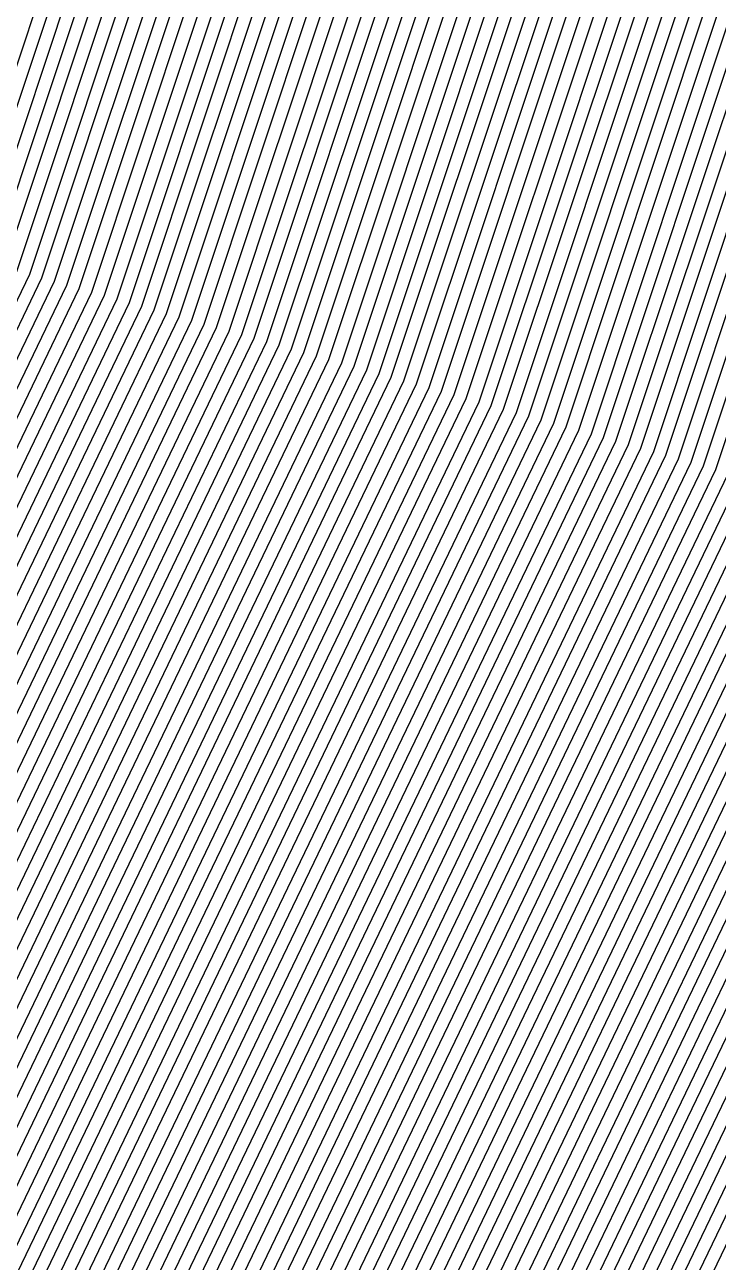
# Model space of a CAD drawing. Extents: x 7084 to 11035, y 13750 to 16729.
# Drawn here: x 8681.5 to 8718.4, y 15114.7 to 15180.6 of the extents above; entities that cross this region are included whole.
import ezdxf

# ---------------------------------------------------------------- set-up
doc = ezdxf.new("R2010")
doc.units = 0
doc.layers.add('Default', color=7, linetype='Continuous')

msp = doc.modelspace()

# ---------------------------------------------------------------- linework, layer by layer
at = {"layer": 'Default'}
for points in [[(8639.177, 15050.593), (8655.334, 15087.314), (8658.649, 15128.754), (8677.744, 15168.413), (8683.62, 15186.039), (8692.433, 15233.042), (8715.639, 15281.112), (8721.514, 15298.738), (8730.631, 15324.266), (8750.522, 15352.445), (8778.607, 15345.122), (8899.497, 15420.678), (8868.637, 15458.071), (8905.933, 15484.592), (8968.921, 15499.511), (9064.396, 15506.855), (9143.96, 15504.368), (9271.75, 15516.119), (9316.504, 15500.372), (9398.76, 15547.375), (9444.343, 15529.971), (9532.474, 15497.656), (9657.622, 15463.676)], [(8661.833, 15087.314), (8664.787, 15124.241), (8685.056, 15166.337), (8691.292, 15185.046), (8700.647, 15234.938), (8721.326, 15277.772), (8727.562, 15296.481), (8737.239, 15323.578), (8754.964, 15348.688), (8779.99, 15342.162), (8903.177, 15419.154), (8875.678, 15452.475), (8908.911, 15476.108), (8965.039, 15489.401), (9066.382, 15497.197), (9137.28, 15494.981), (9272.923, 15507.454), (9312.803, 15493.422), (9400.114, 15543.313), (9440.733, 15527.804), (9534.279, 15493.504), (9645.797, 15463.224)], [(8647.686, 15047.106), (8665.378, 15087.314), (8668.135, 15121.779), (8689.044, 15165.204), (8695.477, 15184.504), (8705.127, 15235.971), (8724.427, 15275.95), (8730.861, 15295.251), (8740.844, 15323.203), (8757.387, 15346.638), (8780.744, 15340.548), (8905.184, 15418.323), (8879.518, 15449.422), (8910.536, 15471.479), (8962.922, 15483.887), (9067.465, 15491.928), (9133.637, 15489.861), (9273.563, 15502.727), (9310.785, 15489.631), (9400.852, 15541.098), (9438.763, 15526.623), (9535.264, 15491.239), (9639.347, 15462.978)], [(8668.332, 15087.314), (8670.925, 15119.727), (8692.367, 15164.261), (8698.965, 15184.053), (8708.861, 15236.833), (8727.012, 15274.432), (8733.61, 15294.225), (8743.847, 15322.89), (8759.406, 15344.931), (8781.373, 15339.203), (8906.857, 15417.63), (8882.718, 15446.878), (8911.89, 15467.623), (8961.158, 15479.291), (9068.368, 15487.538), (9130.601, 15485.593), (9274.096, 15498.788), (9309.103, 15486.472), (9401.468, 15539.252), (9437.122, 15525.638), (9536.085, 15489.352), (9633.972, 15462.773)], [(8652.692, 15045.054), (8671.286, 15087.314), (8673.715, 15117.676), (8695.691, 15163.317), (8702.452, 15183.602), (8712.595, 15237.695), (8729.597, 15272.914), (8736.359, 15293.199), (8746.851, 15322.577), (8761.425, 15343.223), (8782.001, 15337.858), (8908.529, 15416.938), (8885.919, 15444.334), (8913.244, 15463.766), (8959.394, 15474.696), (9069.27, 15483.148), (9127.565, 15481.326), (9274.63, 15494.85), (9307.42, 15483.312), (9402.083, 15537.405), (9435.481, 15524.653), (9536.905, 15487.464), (9628.597, 15462.568)], [(8684.284, 15087.314), (8685.991, 15108.65), (8710.313, 15159.165), (8717.797, 15181.616), (8729.023, 15241.486), (8740.97, 15266.235), (8748.454, 15288.686), (8760.067, 15321.201), (8770.308, 15335.709), (8784.767, 15331.939), (8915.888, 15413.89), (8900, 15433.142), (8919.202, 15446.796), (8951.631, 15454.477), (9073.242, 15463.832), (9114.205, 15462.551), (9276.977, 15477.519), (9300.019, 15469.412), (9404.791, 15529.281), (9428.26, 15520.321), (9540.516, 15479.16), (9604.948, 15461.665)], [(8668.907, 15014.061), (8666.207, 15039.515), (8687.239, 15087.314), (8688.781, 15106.598), (8713.637, 15158.221), (8721.285, 15181.165), (8732.756, 15242.347), (8743.555, 15264.717), (8751.203, 15287.66), (8763.071, 15320.889), (8772.327, 15334.002), (8785.396, 15330.594), (8917.561, 15413.197), (8903.2, 15430.598), (8920.556, 15442.939), (8949.867, 15449.882), (9074.144, 15459.441), (9111.169, 15458.284), (9277.51, 15473.58), (9298.337, 15466.252), (9405.406, 15527.435), (9426.619, 15519.336), (9541.336, 15477.273), (9599.573, 15461.46)], [(8691.374, 15087.314), (8692.687, 15103.726), (8718.289, 15156.9), (8726.167, 15180.533), (8737.984, 15243.554), (8747.174, 15262.591), (8755.052, 15286.224), (8767.276, 15320.451), (8775.153, 15331.611), (8786.276, 15328.711), (8919.902, 15412.227), (8907.681, 15427.037), (8922.451, 15437.54), (8947.397, 15443.448), (9075.408, 15453.295), (9106.919, 15452.311), (9278.257, 15468.066), (9295.981, 15461.829), (9406.268, 15524.85), (9424.321, 15517.957), (9542.485, 15474.63), (9592.049, 15461.173)], [(8672.452, 15016.752), (8670.211, 15037.874), (8691.965, 15087.314), (8693.245, 15103.316), (8718.954, 15156.711), (8726.865, 15180.443), (8738.73, 15243.726), (8747.691, 15262.288), (8755.602, 15286.019), (8767.876, 15320.389), (8775.557, 15331.269), (8786.402, 15328.442), (8920.237, 15412.089), (8908.321, 15426.528), (8922.722, 15436.769), (8947.044, 15442.529), (9075.589, 15452.417), (9106.311, 15451.457), (9278.364, 15467.278), (9295.645, 15461.197), (9406.391, 15524.481), (9423.993, 15517.76), (9542.649, 15474.253), (9590.974, 15461.132)], [(8671.212, 15037.464), (8693.147, 15087.314), (8694.361, 15102.495), (8720.283, 15156.334), (8728.26, 15180.262), (8740.224, 15244.071), (8748.725, 15261.68), (8756.701, 15285.609), (8769.078, 15320.263), (8776.365, 15330.586), (8786.653, 15327.904), (8920.906, 15411.812), (8909.601, 15425.51), (8923.263, 15435.226), (8946.338, 15440.691), (9075.95, 15450.661), (9105.097, 15449.75), (9278.577, 15465.702), (9294.972, 15459.934), (9406.637, 15523.743), (9423.336, 15517.367), (9542.978, 15473.498), (9588.824, 15461.05)], [(8694.328, 15087.314), (8695.477, 15101.675), (8721.613, 15155.956), (8729.655, 15180.081), (8741.717, 15244.415), (8749.759, 15261.073), (8757.801, 15285.198), (8770.279, 15320.138), (8777.172, 15329.903), (8786.904, 15327.366), (8921.575, 15411.535), (8910.881, 15424.493), (8923.805, 15433.683), (8945.633, 15438.853), (9076.311, 15448.905), (9103.882, 15448.044), (9278.79, 15464.127), (9294.299, 15458.67), (9406.884, 15523.004), (9422.68, 15516.973), (9543.306, 15472.743), (9586.674, 15460.968)], [(8874.398, 14742.209), (8770.413, 14811.532), (8762.273, 14811.532), (8712.447, 14883.021), (8709.296, 14893.394), (8683.3, 14971.382), (8682.643, 14974.664), (8682.643, 15024.49), (8681.724, 15033.156), (8705.554, 15087.314), (8706.079, 15093.879), (8734.242, 15152.37), (8742.907, 15178.366), (8755.905, 15247.689)], [(8874.775, 14742.381), (8770.397, 14811.967), (8762.765, 14811.967), (8712.751, 14883.727), (8709.796, 14893.451), (8683.702, 14971.735), (8683.086, 14974.812), (8683.086, 15024.827), (8682.225, 15032.95), (8706.145, 15087.314), (8706.637, 15093.469), (8734.906, 15152.182), (8743.605, 15178.276), (8756.652, 15247.862)], [(8757.399, 15248.034), (8744.302, 15178.186), (8735.571, 15151.993), (8707.195, 15093.058), (8706.736, 15087.314), (8682.725, 15032.745), (8683.529, 15025.163), (8683.529, 14974.96), (8684.104, 14972.088), (8710.297, 14893.508), (8713.054, 14884.433), (8763.258, 14812.402), (8770.38, 14812.402), (8875.153, 14742.554), (8883.884, 14742.324)], [(8758.145, 15248.206), (8745, 15178.096), (8736.236, 15151.804), (8707.753, 15092.648), (8707.326, 15087.314), (8683.226, 15032.54), (8683.973, 15025.5), (8683.973, 14975.107), (8684.506, 14972.441), (8710.798, 14893.566), (8713.358, 14885.138), (8763.75, 14812.837), (8770.364, 14812.837), (8875.53, 14742.726), (8883.637, 14742.513), (8984.422, 14749.086), (8995.196, 14747.272), (9098.171, 14806.428), (9183.619, 14804.237), (9266.875, 14769.182), (9319.458, 14766.991)], [(8872.888, 14741.52), (8770.479, 14809.792), (8760.303, 14809.792), (8711.232, 14880.199), (8707.294, 14893.164), (8681.691, 14969.971), (8680.871, 14974.073), (8680.871, 15023.145), (8679.722, 15033.976), (8703.191, 15087.314), (8703.847, 15095.52), (8731.583, 15153.125), (8740.117, 15178.727), (8752.918, 15247)], [(8873.265, 14741.692), (8770.462, 14810.227), (8760.796, 14810.227), (8711.536, 14880.904), (8707.794, 14893.221), (8682.093, 14970.323), (8681.314, 14974.221), (8681.314, 15023.481), (8680.223, 15033.771), (8703.781, 15087.314), (8704.405, 15095.11), (8732.248, 15152.936), (8740.815, 15178.637), (8753.665, 15247.172)], [(8754.412, 15247.345), (8741.512, 15178.547), (8732.912, 15152.748), (8704.963, 15094.7), (8704.372, 15087.314), (8680.723, 15033.566), (8681.757, 15023.817), (8681.757, 14974.369)], [(8874.02, 14742.037), (8770.429, 14811.097), (8761.781, 14811.097), (8712.143, 14882.316), (8708.795, 14893.336), (8682.898, 14971.029), (8682.2, 14974.517), (8682.2, 15024.154), (8681.224, 15033.361), (8704.963, 15087.314), (8705.521, 15094.289), (8733.577, 15152.559), (8742.21, 15178.457), (8755.158, 15247.517)], [(8871.378, 14740.83), (8770.544, 14808.053), (8758.334, 14808.053), (8710.018, 14877.376), (8705.291, 14892.934), (8680.083, 14968.559), (8679.098, 14973.483), (8679.098, 15021.799), (8677.72, 15034.797), (8700.827, 15087.314), (8701.615, 15097.161), (8728.924, 15153.88), (8737.327, 15179.089), (8749.931, 15246.311)], [(8871.755, 14741.003), (8770.528, 14808.488), (8758.826, 14808.488), (8710.322, 14878.081), (8705.792, 14892.991), (8680.485, 14968.912), (8679.541, 14973.63), (8679.541, 15022.135), (8678.22, 15034.592), (8701.418, 15087.314), (8702.173, 15096.751), (8729.589, 15153.691), (8738.025, 15178.998), (8750.678, 15246.483)], [(8751.425, 15246.655), (8738.722, 15178.908), (8730.254, 15153.503), (8702.731, 15096.341), (8702.009, 15087.314), (8678.721, 15034.387), (8679.985, 15022.472), (8679.985, 14973.778), (8680.887, 14969.265), (8706.293, 14893.049), (8710.625, 14878.787), (8759.319, 14808.923), (8770.512, 14808.923), (8872.133, 14741.175)], [(8752.171, 15246.828), (8739.42, 15178.818), (8730.918, 15153.314), (8703.289, 15095.93), (8702.6, 15087.314), (8679.221, 15034.181), (8680.428, 15022.808), (8680.428, 14973.926), (8681.289, 14969.618), (8706.793, 14893.106), (8710.929, 14879.493), (8759.811, 14809.357), (8770.495, 14809.357), (8872.51, 14741.347), (8885.607, 14741.003), (8983.371, 14747.379), (9000.776, 14744.449), (9100.666, 14801.833), (9183.553, 14799.707), (9264.315, 14765.702)], [(8746.944, 15245.622), (8734.537, 15179.45), (8726.266, 15154.635), (8699.383, 15098.802), (8698.464, 15087.314), (8675.718, 15035.617), (8677.326, 15020.453), (8677.326, 14972.892), (8678.475, 14967.148), (8703.289, 14892.704), (8708.804, 14874.553), (8756.365, 14806.313), (8770.61, 14806.313), (8869.868, 14740.141), (8887.33, 14739.682), (8982.452, 14745.885), (9005.658, 14741.979)], [(9183.504, 14796.31), (9102.537, 14798.386), (9004.961, 14742.332), (8982.584, 14746.099), (8887.084, 14739.87), (8870.245, 14740.313), (8770.594, 14806.748), (8756.857, 14806.748), (8709.107, 14875.259), (8703.79, 14892.762), (8678.877, 14967.501), (8677.769, 14973.04), (8677.769, 15020.789), (8676.218, 15035.412), (8699.055, 15087.314), (8699.941, 15098.392), (8726.93, 15154.446), (8735.235, 15179.359), (8747.691, 15245.794)], [(8748.438, 15245.966), (8735.932, 15179.269), (8727.595, 15154.258), (8700.499, 15097.982), (8699.646, 15087.314), (8676.719, 15035.207), (8678.212, 15021.126), (8678.212, 14973.187), (8679.279, 14967.853), (8704.29, 14892.819), (8709.411, 14875.964), (8757.349, 14807.183), (8770.577, 14807.183), (8870.623, 14740.486), (8886.838, 14740.059)], [(8749.184, 15246.139), (8736.63, 15179.179), (8728.26, 15154.069), (8701.057, 15097.572), (8700.237, 15087.314), (8677.219, 15035.002), (8678.655, 15021.462), (8678.655, 14973.335), (8679.681, 14968.206), (8704.791, 14892.877), (8709.714, 14876.67), (8757.842, 14807.618), (8770.561, 14807.618), (8871, 14740.658), (8886.591, 14740.248), (8982.846, 14746.525), (9003.566, 14743.038), (9101.913, 14799.535), (9183.52, 14797.443), (9263.035, 14763.963), (9313.255, 14761.87), (9339.308, 14761.46), (9443.933, 14788.662)], [(8869.113, 14739.796), (8770.643, 14805.443), (8755.38, 14805.443), (8708.196, 14873.142), (8702.288, 14892.589), (8677.67, 14966.442), (8676.44, 14972.596), (8676.44, 15019.78), (8674.716, 15036.028), (8697.282, 15087.314), (8698.267, 15099.623), (8724.936, 15155.013), (8733.142, 15179.63), (8745.451, 15245.277)], [(8869.49, 14739.969), (8770.626, 14805.878), (8755.872, 14805.878), (8708.5, 14873.847), (8702.789, 14892.647), (8678.073, 14966.795), (8676.883, 14972.744), (8676.883, 15020.117), (8675.217, 15035.823), (8697.873, 15087.314), (8698.825, 15099.213), (8725.601, 15154.824), (8733.84, 15179.54), (8746.198, 15245.449)], [(8742.464, 15244.588), (8730.352, 15179.991), (8722.277, 15155.767), (8696.035, 15101.264), (8694.919, 15087.314), (8672.714, 15036.848), (8674.667, 15018.434), (8674.667, 14972.006), (8676.062, 14965.031), (8700.286, 14892.36), (8706.982, 14870.319), (8753.411, 14803.704), (8770.708, 14803.704), (8867.603, 14739.107)], [(8867.981, 14739.279), (8770.692, 14804.139), (8753.903, 14804.139), (8707.285, 14871.024), (8700.786, 14892.417), (8676.464, 14965.384), (8675.11, 14972.153), (8675.11, 15018.771), (8673.215, 15036.643), (8695.51, 15087.314), (8696.593, 15100.854), (8722.942, 15155.579), (8731.05, 15179.901), (8743.211, 15244.76)], [(8743.957, 15244.932), (8731.747, 15179.811), (8723.607, 15155.39), (8697.151, 15100.444), (8696.101, 15087.314), (8673.715, 15036.438), (8675.553, 15019.107), (8675.553, 14972.301), (8676.866, 14965.736), (8701.287, 14892.474), (8707.589, 14871.73), (8754.395, 14804.573), (8770.676, 14804.573), (8868.358, 14739.452)], [(8739.477, 15243.898), (8727.562, 15180.352), (8719.619, 15156.522), (8693.803, 15102.905), (8692.556, 15087.314), (8670.712, 15037.669), (8672.895, 15017.089), (8672.895, 14971.415), (8674.454, 14963.619), (8698.284, 14892.13), (8705.767, 14867.496), (8751.441, 14801.964), (8770.774, 14801.964), (8866.093, 14738.418)], [(8740.97, 15244.243), (8728.957, 15180.172), (8720.948, 15156.145), (8694.919, 15102.085), (8693.738, 15087.314), (8671.713, 15037.259), (8673.781, 15017.761), (8673.781, 14971.71), (8675.258, 14964.325), (8699.285, 14892.245), (8706.375, 14868.907), (8752.426, 14802.834), (8770.741, 14802.834), (8866.848, 14738.762)], [(8864.206, 14737.556), (8770.856, 14799.789), (8748.979, 14799.789), (8704.249, 14863.967), (8695.781, 14891.843), (8672.443, 14961.855), (8670.679, 14970.676), (8670.679, 15015.406), (8668.209, 15038.695), (8689.602, 15087.314), (8691.013, 15104.957), (8716.295, 15157.466), (8724.075, 15180.804), (8735.743, 15243.037)], [(8736.49, 15243.209), (8724.772, 15180.713), (8716.96, 15157.277), (8691.571, 15104.547), (8690.193, 15087.314), (8668.71, 15038.489), (8671.122, 15015.743), (8671.122, 14970.824), (8672.845, 14962.208), (8696.281, 14891.9), (8704.553, 14864.673), (8749.472, 14800.224), (8770.84, 14800.224), (8864.583, 14737.729)], [(9445.771, 14779.866), (9347.711, 14754.37), (9304.983, 14755.043), (9257.915, 14757.004), (9183.389, 14788.383), (9106.902, 14790.345), (9014.726, 14737.392), (8980.745, 14743.112), (8890.53, 14737.228), (8864.961, 14737.901), (8770.823, 14800.659), (8749.964, 14800.659), (8704.857, 14865.379), (8696.782, 14891.958), (8673.248, 14962.561), (8671.565, 14970.972), (8671.565, 15016.079), (8669.21, 15038.284), (8690.783, 15087.314), (8692.129, 15104.136), (8717.625, 15157.089), (8725.47, 15180.623), (8737.237, 15243.381)], [(8863.074, 14737.039), (8770.905, 14798.485), (8747.502, 14798.485), (8703.338, 14861.85), (8694.279, 14891.67), (8671.237, 14960.796), (8669.35, 14970.233), (8669.35, 15014.397), (8666.707, 15039.31), (8687.829, 15087.314), (8689.339, 15106.188), (8714.301, 15158.032), (8721.982, 15181.074), (8733.503, 15242.52)], [(8734.25, 15242.692), (8722.68, 15180.984), (8714.966, 15157.844), (8689.897, 15105.777), (8688.42, 15087.314), (8667.208, 15039.105), (8669.793, 15014.734), (8669.793, 14970.381), (8671.639, 14961.149), (8694.78, 14891.728), (8703.642, 14862.556), (8747.995, 14798.92), (8770.889, 14798.92), (8863.451, 14737.212), (8891.515, 14736.473)], [(8863.828, 14737.384), (8770.873, 14799.355), (8748.487, 14799.355), (8703.946, 14863.262), (8695.28, 14891.785), (8672.041, 14961.502), (8670.236, 14970.529), (8670.236, 15015.07), (8667.709, 15038.9), (8689.011, 15087.314), (8690.455, 15105.367), (8715.631, 15157.655), (8723.377, 15180.894), (8734.997, 15242.864)], [(8729.769, 15241.658), (8718.495, 15181.526), (8710.978, 15158.976), (8686.549, 15108.239), (8684.875, 15087.314), (8664.205, 15040.336), (8667.134, 15012.715), (8667.134, 14969.495), (8669.227, 14959.032), (8691.776, 14891.383), (8701.82, 14858.322), (8745.041, 14796.31), (8770.987, 14796.31), (8861.186, 14736.178)], [(8730.516, 15241.83), (8719.192, 15181.435), (8711.643, 15158.787), (8687.107, 15107.829), (8685.466, 15087.314), (8664.705, 15040.131), (8667.577, 15013.051), (8667.577, 14969.642), (8669.629, 14959.385), (8692.277, 14891.441), (8702.124, 14859.027), (8745.533, 14796.745), (8770.971, 14796.745), (8861.564, 14736.35)], [(8861.941, 14736.522), (8770.955, 14797.18), (8746.025, 14797.18), (8702.428, 14859.733), (8692.778, 14891.498), (8670.031, 14959.738), (8668.02, 14969.79), (8668.02, 15013.388), (8665.206, 15039.925), (8686.057, 15087.314), (8687.665, 15107.419), (8712.307, 15158.598), (8719.89, 15181.345), (8731.263, 15242.003)], [(8862.319, 14736.695), (8770.938, 14797.615), (8746.518, 14797.615), (8702.731, 14860.439), (8693.278, 14891.555), (8670.433, 14960.091), (8668.464, 14969.938), (8668.464, 15013.724), (8665.706, 15039.72), (8686.648, 15087.314), (8688.223, 15107.008), (8712.972, 15158.41), (8720.587, 15181.255), (8732.01, 15242.175)], [(8860.054, 14735.661), (8771.037, 14795.005), (8743.564, 14795.005), (8700.909, 14856.205), (8690.275, 14891.211), (8668.02, 14957.974), (8665.805, 14969.052), (8665.805, 15011.706), (8662.703, 15040.951), (8683.103, 15087.314), (8684.875, 15109.47), (8708.984, 15159.542), (8716.402, 15181.796), (8727.529, 15241.141)], [(8728.276, 15241.313), (8717.1, 15181.706), (8709.649, 15159.353), (8685.433, 15109.06), (8683.694, 15087.314), (8663.204, 15040.746), (8666.248, 15012.042), (8666.248, 14969.199), (8668.423, 14958.326), (8690.775, 14891.268), (8701.213, 14856.91), (8744.056, 14795.44), (8771.02, 14795.44), (8860.431, 14735.833)], [(8858.544, 14734.971), (8771.102, 14793.266), (8741.594, 14793.266), (8699.695, 14853.382), (8688.272, 14890.981), (8666.412, 14956.562), (8664.032, 14968.461), (8664.032, 15010.36), (8660.701, 15041.772), (8680.739, 15087.314), (8682.643, 15111.111), (8706.325, 15160.297), (8713.612, 15182.158), (8724.542, 15240.452)], [(8858.921, 14735.144), (8771.086, 14793.701), (8742.086, 14793.701), (8699.999, 14854.088), (8688.773, 14891.038), (8666.814, 14956.915), (8664.475, 14968.608), (8664.475, 15010.696), (8661.201, 15041.567), (8681.33, 15087.314), (8683.201, 15110.701), (8706.99, 15160.108), (8714.31, 15182.067), (8725.289, 15240.624)], [(8726.036, 15240.797), (8715.007, 15181.977), (8707.655, 15159.92), (8683.759, 15110.291), (8681.921, 15087.314), (8661.702, 15041.362), (8664.919, 15011.033), (8664.919, 14968.756), (8667.216, 14957.268), (8689.274, 14891.096), (8700.302, 14854.793), (8742.579, 14794.136), (8771.07, 14794.136), (8859.299, 14735.316)], [(8726.783, 15240.969), (8715.705, 15181.887), (8708.319, 15159.731), (8684.317, 15109.88), (8682.512, 15087.314), (8662.202, 15041.156), (8665.362, 15011.369), (8665.362, 14968.904), (8667.618, 14957.621), (8689.774, 14891.153), (8700.606, 14855.499), (8743.071, 14794.571), (8771.053, 14794.571), (8859.676, 14735.488)], [(8721.555, 15239.763), (8710.822, 15182.519), (8703.667, 15161.052), (8680.411, 15112.752), (8678.376, 15087.314), (8658.699, 15042.592), (8662.26, 15009.014), (8662.26, 14967.87), (8664.804, 14955.151), (8686.27, 14890.751), (8698.481, 14850.559), (8739.625, 14791.526), (8771.168, 14791.526), (8857.034, 14734.282)], [(8722.302, 15239.935), (8711.52, 15182.428), (8704.331, 15160.863), (8680.969, 15112.342), (8678.967, 15087.314), (8659.199, 15042.387), (8662.703, 15009.35), (8662.703, 14968.018), (8665.206, 14955.504), (8686.771, 14890.809), (8698.784, 14851.265), (8740.117, 14791.961), (8771.152, 14791.961), (8857.411, 14734.454)], [(8857.789, 14734.627), (8771.135, 14792.396), (8740.609, 14792.396), (8699.088, 14851.97), (8687.271, 14890.866), (8665.608, 14955.857), (8663.146, 14968.165), (8663.146, 15009.687), (8659.7, 15042.182), (8679.558, 15087.314), (8681.527, 15111.932), (8704.996, 15160.675), (8712.217, 15182.338), (8723.049, 15240.107)], [(8723.796, 15240.28), (8712.915, 15182.248), (8705.661, 15160.486), (8682.085, 15111.522), (8680.149, 15087.314), (8660.2, 15041.977), (8663.589, 15010.023), (8663.589, 14968.313), (8666.01, 14956.209), (8687.772, 14890.924), (8699.391, 14852.676), (8741.102, 14792.831), (8771.119, 14792.831), (8858.166, 14734.799), (8894.961, 14733.831), (8978.382, 14739.271), (9027.281, 14731.041), (9112.515, 14780.005), (9183.241, 14778.192), (9252.154, 14749.176), (9295.678, 14747.362), (9357.164, 14746.394), (9447.839, 14769.969)], [(8855.524, 14733.593), (8771.234, 14789.787), (8737.655, 14789.787), (8697.266, 14847.736), (8684.268, 14890.522), (8663.195, 14953.739), (8660.487, 14967.279), (8660.487, 15007.668), (8656.696, 15043.413), (8676.013, 15087.314), (8678.179, 15114.394), (8701.008, 15161.807), (8708.032, 15182.88), (8718.568, 15239.073)], [(8855.902, 14733.765), (8771.217, 14790.221), (8738.148, 14790.221), (8697.57, 14848.442), (8684.769, 14890.579), (8663.597, 14954.092), (8660.931, 14967.427), (8660.931, 15008.005), (8657.197, 15043.208), (8676.604, 15087.314), (8678.737, 15113.983), (8701.673, 15161.618), (8708.73, 15182.789), (8719.315, 15239.246)], [(8720.062, 15239.418), (8709.427, 15182.699), (8702.337, 15161.43), (8679.295, 15113.573), (8677.195, 15087.314), (8657.697, 15043.003), (8661.374, 15008.341), (8661.374, 14967.574)], [(8720.809, 15239.59), (8710.125, 15182.609), (8703.002, 15161.241), (8679.853, 15113.163), (8677.785, 15087.314), (8658.198, 15042.798), (8661.817, 15008.678), (8661.817, 14967.722), (8664.402, 14954.798), (8685.77, 14890.694), (8698.177, 14849.853), (8739.132, 14791.091), (8771.184, 14791.091), (8856.657, 14734.11), (8895.946, 14733.076), (8977.857, 14738.418), (9030.071, 14729.629), (9113.762, 14777.707), (9183.208, 14775.927), (9250.874, 14747.436)], [(8715.582, 15238.384), (8705.242, 15183.241), (8698.349, 15162.562), (8675.947, 15116.035), (8673.65, 15087.314), (8654.694, 15044.234), (8658.715, 15006.323), (8658.715, 14966.688), (8661.587, 14952.328), (8682.266, 14890.292), (8696.052, 14844.913), (8735.686, 14788.047), (8771.299, 14788.047), (8854.014, 14732.904)], [(8716.328, 15238.556), (8705.94, 15183.15), (8699.014, 15162.373), (8676.505, 15115.624), (8674.24, 15087.314), (8655.195, 15044.028), (8659.158, 15006.659), (8659.158, 14966.836), (8661.989, 14952.681), (8682.766, 14890.349), (8696.355, 14845.619), (8736.178, 14788.482), (8771.283, 14788.482), (8854.392, 14733.076)], [(8717.075, 15238.729), (8706.637, 15183.06), (8699.679, 15162.184), (8677.063, 15115.214), (8674.831, 15087.314), (8655.695, 15043.823), (8659.601, 15006.995), (8659.601, 14966.984), (8662.391, 14953.034), (8683.267, 14890.407), (8696.659, 14846.325), (8736.671, 14788.917), (8771.266, 14788.917), (8854.769, 14733.248), (8897.177, 14732.132), (8977.201, 14737.351), (9033.558, 14727.865), (9115.321, 14774.835), (9183.167, 14773.096), (9249.274, 14745.262), (9291.025, 14743.522)], [(8717.822, 15238.901), (8707.335, 15182.97), (8700.343, 15161.996), (8677.621, 15114.804), (8675.422, 15087.314), (8656.196, 15043.618), (8660.044, 15007.332), (8660.044, 14967.131), (8662.793, 14953.387), (8683.767, 14890.464), (8696.962, 14847.03), (8737.163, 14789.352), (8771.25, 14789.352), (8855.147, 14733.42), (8896.931, 14732.321), (8977.332, 14737.565), (9032.861, 14728.218)], [(9183.126, 14770.265), (9116.881, 14771.963), (9037.046, 14726.101), (8976.544, 14736.284), (8898.408, 14731.188), (8852.882, 14732.387), (8771.349, 14786.742), (8734.209, 14786.742), (8695.141, 14842.796), (8680.764, 14890.119), (8660.381, 14951.269), (8657.386, 14966.245), (8657.386, 15005.313), (8653.192, 15044.849), (8671.877, 15087.314), (8674.273, 15117.266), (8696.355, 15163.128), (8703.15, 15183.511), (8713.341, 15237.867)], [(8853.259, 14732.559), (8771.332, 14787.177), (8734.701, 14787.177), (8695.444, 14843.502), (8681.265, 14890.177), (8660.783, 14951.622), (8657.829, 14966.393), (8657.829, 15005.65), (8653.693, 15044.644), (8672.468, 15087.314), (8674.831, 15116.855), (8697.02, 15162.939), (8703.847, 15183.421), (8714.088, 15238.039)], [(8853.637, 14732.731), (8771.316, 14787.612), (8735.194, 14787.612), (8695.748, 14844.208), (8681.765, 14890.234), (8661.185, 14951.975), (8658.272, 14966.541), (8658.272, 15005.986), (8654.194, 15044.439), (8673.059, 15087.314), (8675.389, 15116.445), (8697.685, 15162.751), (8704.545, 15183.331), (8714.835, 15238.212)], [(8851.372, 14731.697), (8771.414, 14785.003), (8732.239, 14785.003), (8693.926, 14839.973), (8678.762, 14889.89), (8658.772, 14949.858), (8655.613, 14965.654), (8655.613, 15003.967), (8651.19, 15045.67), (8669.514, 15087.314), (8672.041, 15118.907), (8693.697, 15163.883), (8700.36, 15183.873), (8710.354, 15237.178)], [(8711.101, 15237.35), (8701.057, 15183.782), (8694.361, 15163.694), (8672.599, 15118.497), (8670.105, 15087.314), (8651.691, 15045.464), (8656.056, 15004.304), (8656.056, 14965.802), (8659.175, 14950.211), (8679.262, 14889.947), (8694.23, 14840.679), (8732.732, 14785.437), (8771.398, 14785.437), (8851.749, 14731.87)], [(8711.848, 15237.522), (8701.755, 15183.692), (8695.026, 15163.506), (8673.157, 15118.086), (8670.696, 15087.314), (8652.191, 15045.259), (8656.499, 15004.64), (8656.499, 14965.95), (8659.577, 14950.564), (8679.763, 14890.005), (8694.534, 14841.385), (8733.224, 14785.872), (8771.381, 14785.872), (8852.127, 14732.042), (8898.9, 14730.811)], [(9450.366, 14757.874), (9368.718, 14736.645), (9284.305, 14737.975), (9245.113, 14739.608), (9183.061, 14765.735), (9119.375, 14767.368), (9042.626, 14723.278), (8975.494, 14734.578), (8900.377, 14729.679), (8849.862, 14731.008), (8771.48, 14783.263), (8730.27, 14783.263), (8692.712, 14837.151), (8676.76, 14889.66), (8657.164, 14948.447), (8653.841, 14965.063), (8653.841, 15002.622), (8649.188, 15046.49), (8667.151, 15087.314), (8669.809, 15120.548), (8691.038, 15164.638), (8697.57, 15184.234), (8707.367, 15236.488)], [(8850.24, 14731.18), (8771.463, 14783.698), (8730.762, 14783.698), (8693.015, 14837.856), (8677.26, 14889.717), (8657.566, 14948.799), (8654.284, 14965.211), (8654.284, 15002.958), (8649.689, 15046.285), (8667.741, 15087.314), (8670.367, 15120.138), (8691.702, 15164.449), (8698.267, 15184.143), (8708.114, 15236.661)], [(8709.608, 15237.005), (8699.662, 15183.963), (8693.032, 15164.072), (8671.483, 15119.317), (8668.923, 15087.314), (8650.69, 15045.875), (8655.17, 15003.631), (8655.17, 14965.507), (8658.37, 14949.505), (8678.261, 14889.832), (8693.623, 14839.268), (8731.747, 14784.568), (8771.431, 14784.568), (8850.994, 14731.525)], [(8674.757, 14889.43), (8655.556, 14947.035), (8652.068, 14964.473), (8652.068, 15001.276), (8647.186, 15047.311), (8664.787, 15087.314), (8667.577, 15122.189), (8688.379, 15165.393), (8694.78, 15184.595), (8704.381, 15235.799)], [(9450.596, 14756.774), (9369.768, 14735.759), (9283.271, 14737.121), (9244.473, 14738.738), (9183.044, 14764.603), (9119.999, 14766.219), (9044.021, 14722.572), (8975.231, 14734.151), (8900.87, 14729.301), (8849.107, 14730.663), (8771.513, 14782.393), (8729.285, 14782.393), (8692.105, 14835.739), (8675.759, 14889.545), (8656.36, 14947.741), (8652.954, 14964.768), (8652.954, 15001.949), (8648.187, 15046.9), (8665.969, 15087.314), (8668.693, 15121.369), (8689.708, 15165.015), (8696.175, 15184.414), (8705.874, 15236.144)], [(8706.621, 15236.316), (8696.872, 15184.324), (8690.373, 15164.827), (8669.251, 15120.958), (8666.56, 15087.314), (8648.687, 15046.695), (8653.398, 15002.285), (8653.398, 14964.916), (8656.762, 14948.094), (8676.259, 14889.602), (8692.408, 14836.445), (8729.778, 14782.828), (8771.496, 14782.828), (8849.485, 14730.836)], [(8701.394, 15235.11), (8691.99, 15184.956), (8685.72, 15166.148), (8665.345, 15123.83), (8662.424, 15087.314), (8645.184, 15048.131), (8650.296, 14999.93), (8650.296, 14963.882), (8653.947, 14945.624), (8672.755, 14889.2), (8690.283, 14831.505), (8726.331, 14779.784), (8771.611, 14779.784), (8846.842, 14729.629), (8902.347, 14728.169), (8974.443, 14732.871), (9048.206, 14720.455)], [(8702.14, 15235.282), (8692.687, 15184.865), (8686.385, 15165.959), (8665.903, 15123.42), (8663.015, 15087.314), (8645.684, 15047.926), (8650.739, 15000.267), (8650.739, 14964.03), (8654.349, 14945.977), (8673.256, 14889.258), (8690.587, 14832.211), (8726.824, 14780.218), (8771.595, 14780.218), (8847.22, 14729.802)], [(8702.887, 15235.455), (8693.385, 15184.775), (8687.05, 15165.77), (8666.461, 15123.01), (8663.606, 15087.314), (8646.185, 15047.721), (8651.182, 15000.603), (8651.182, 14964.177), (8654.752, 14946.33), (8673.756, 14889.315), (8690.89, 14832.916), (8727.316, 14780.653), (8771.578, 14780.653), (8847.597, 14729.974), (8901.854, 14728.546), (8974.706, 14733.297), (9046.811, 14721.161), (9121.246, 14763.922), (9183.012, 14762.338), (9243.193, 14736.998), (9281.203, 14735.415)], [(8847.975, 14730.146), (8771.562, 14781.088), (8727.808, 14781.088), (8691.194, 14833.622), (8674.257, 14889.373), (8655.154, 14946.682), (8651.625, 14964.325), (8651.625, 15000.939), (8646.685, 15047.516), (8664.196, 15087.314), (8667.019, 15122.599), (8687.714, 15165.582), (8694.082, 15184.685), (8703.634, 15235.627)], [(8698.407, 15234.421), (8689.2, 15185.317), (8683.062, 15166.903), (8663.113, 15125.472), (8660.061, 15087.314), (8643.181, 15048.952), (8648.523, 14998.584), (8648.523, 14963.291)], [(8845.71, 14729.112), (8771.66, 14778.479), (8724.854, 14778.479), (8689.372, 14829.388), (8671.254, 14889.028), (8652.741, 14944.565), (8648.966, 14963.439), (8648.966, 14998.921), (8643.682, 15048.747), (8660.652, 15087.314), (8663.671, 15125.061), (8683.726, 15166.714), (8689.897, 15185.227), (8699.153, 15234.593)], [(9451.515, 14752.376), (9373.97, 14732.214), (9279.135, 14733.708), (9241.913, 14735.259), (9182.979, 14760.073), (9122.493, 14761.624), (9049.601, 14719.75), (8974.181, 14732.444), (8902.839, 14727.791), (8846.087, 14729.285), (8771.644, 14778.914), (8725.347, 14778.914), (8689.676, 14830.094), (8671.754, 14889.085), (8653.143, 14944.918), (8649.41, 14963.586), (8649.41, 14999.257), (8644.182, 15048.542), (8661.242, 15087.314), (8664.229, 15124.651), (8684.391, 15166.525), (8690.595, 15185.136), (8699.9, 15234.765)], [(8696.166, 15233.904), (8687.107, 15185.588), (8681.068, 15167.469), (8661.439, 15126.702), (8658.288, 15087.314), (8641.68, 15049.567), (8647.194, 14997.575), (8647.194, 14962.848), (8651.133, 14943.154), (8669.251, 14888.798), (8688.158, 14826.565), (8722.885, 14776.739), (8771.726, 14776.739), (8844.2, 14728.423), (8904.07, 14726.848)], [(8696.913, 15234.076), (8687.805, 15185.497), (8681.732, 15167.28), (8661.997, 15126.292), (8658.879, 15087.314), (8642.18, 15049.362), (8647.637, 14997.912), (8647.637, 14962.996), (8651.535, 14943.507), (8669.752, 14888.856), (8688.461, 14827.271), (8723.377, 14777.174), (8771.71, 14777.174), (8844.578, 14728.595)], [(9451.86, 14750.727), (9375.545, 14730.885), (9277.584, 14732.428), (9240.953, 14733.954), (9182.954, 14758.375), (9123.429, 14759.901), (9051.693, 14718.691), (8973.787, 14731.804), (8903.578, 14727.225), (8844.955, 14728.768), (8771.693, 14777.609), (8723.869, 14777.609), (8688.765, 14827.976), (8670.252, 14888.913), (8651.937, 14943.86), (8648.08, 14963.143), (8648.08, 14998.248), (8642.681, 15049.157), (8659.47, 15087.314), (8662.555, 15125.882), (8682.397, 15167.092), (8688.502, 15185.407), (8697.66, 15234.248)], [(9182.905, 14754.977), (9125.3, 14756.454), (9055.878, 14716.574), (8972.999, 14730.524), (8905.055, 14726.093), (8842.69, 14727.734), (8771.792, 14775), (8720.915, 14775), (8686.943, 14823.742), (8667.249, 14888.569), (8649.524, 14941.742), (8645.421, 14962.257), (8645.421, 14996.229), (8639.677, 15050.388), (8655.925, 15087.314), (8659.207, 15128.344), (8678.409, 15168.224), (8684.317, 15185.949), (8693.18, 15233.214)], [(8843.068, 14727.906), (8771.775, 14775.434), (8721.408, 14775.434), (8687.247, 14824.448), (8667.75, 14888.626), (8649.927, 14942.095), (8645.865, 14962.405), (8645.865, 14996.566), (8640.178, 15050.183), (8656.516, 15087.314), (8659.765, 15127.933), (8679.074, 15168.035), (8685.015, 15185.858), (8693.926, 15233.387)], [(9182.921, 14756.11), (9124.676, 14757.603), (9054.483, 14717.28), (8973.262, 14730.951), (8904.562, 14726.47), (8843.445, 14728.078), (8771.759, 14775.869), (8721.9, 14775.869), (8687.55, 14825.154), (8668.25, 14888.683), (8650.329, 14942.448), (8646.308, 14962.552), (8646.308, 14996.902), (8640.679, 15049.978), (8657.107, 15087.314), (8660.323, 15127.523), (8679.738, 15167.846), (8685.712, 15185.768), (8694.673, 15233.559)], [(8843.823, 14728.251), (8771.742, 14776.304), (8722.392, 14776.304), (8687.854, 14825.859), (8668.751, 14888.741), (8650.731, 14942.801), (8646.751, 14962.7), (8646.751, 14997.239), (8641.179, 15049.773), (8657.697, 15087.314), (8660.881, 15127.113), (8680.403, 15167.658), (8686.41, 15185.678), (8695.42, 15233.731)], [(9587.297, 14907.926), (9546.432, 14856.845), (9522.266, 14848.705), (9444.622, 14785.364), (9342.459, 14758.801), (9310.153, 14759.31), (9261.115, 14761.353), (9183.471, 14794.045), (9103.784, 14796.089), (9007.751, 14740.921), (8982.058, 14745.245), (8888.069, 14739.115), (8868.736, 14739.624), (8770.659, 14805.008), (8754.888, 14805.008), (8707.893, 14872.436), (8701.788, 14892.532), (8677.268, 14966.089), (8675.997, 14972.449), (8675.997, 15019.444), (8674.216, 15036.233), (8696.692, 15087.314), (8697.709, 15100.033), (8724.272, 15155.201)]]:
    msp.add_lwpolyline(points, dxfattribs=at)

doc.saveas('drawing.dxf')
